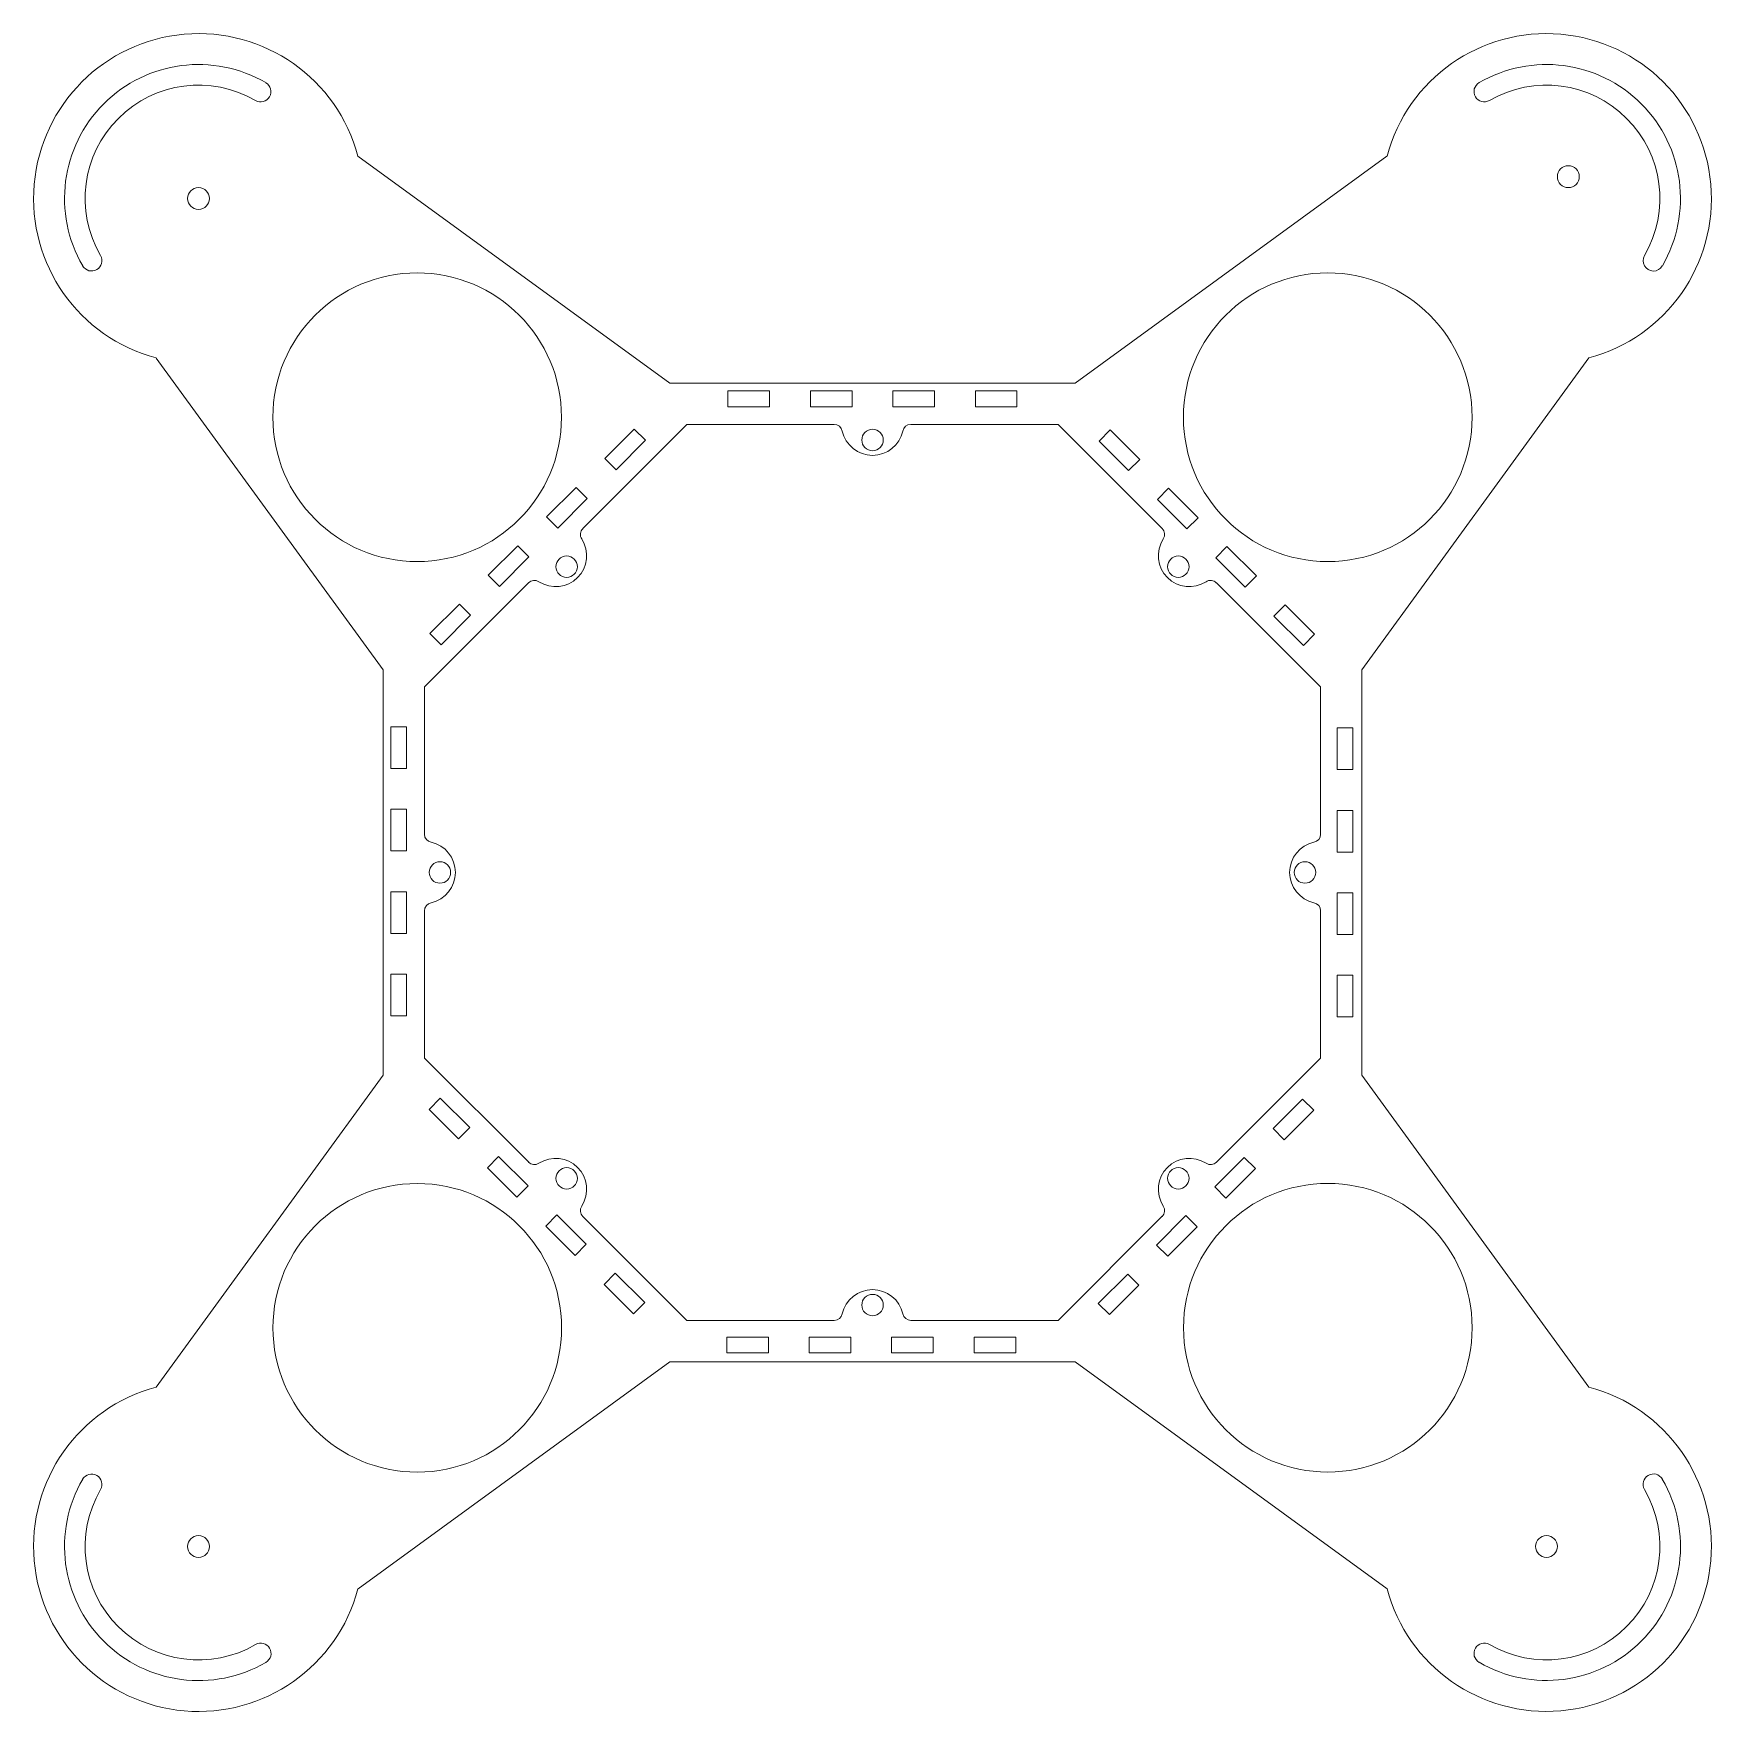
# Model space of a CAD drawing. Header units: inches. Extents: x -0.3 to 20.1, y -0.1 to 20.3.
import ezdxf

# ---------------------------------------------------------------- set-up
doc = ezdxf.new("R2010")
doc.units = ezdxf.units.IN
doc.header["$MEASUREMENT"] = 0

msp = doc.modelspace()

# ---------------------------------------------------------------- linework, layer by layer
at = {"color": 7, "linetype": 'Continuous', "lineweight": 15}
for p, q in [((7.446, 16.03), (3.664, 18.782)), ((16.141, 18.783), (12.36, 16.03)), ((1.218, 16.336), (3.971, 12.555)), ((15.835, 12.555), (18.587, 16.337)), ((12.36, 16.03), (7.446, 16.03)), ((8.655, 15.938), (8.15, 15.938)), ((8.15, 15.938), (8.15, 15.746)), ((8.655, 15.746), (8.655, 15.938)), ((9.655, 15.938), (9.15, 15.938)), ((9.15, 15.938), (9.15, 15.746)), ((9.655, 15.746), (9.655, 15.938)), ((10.655, 15.938), (10.15, 15.938)), ((10.15, 15.938), (10.15, 15.746)), ((10.655, 15.746), (10.655, 15.938)), ((11.655, 15.938), (11.15, 15.938)), ((11.15, 15.938), (11.15, 15.746)), ((11.655, 15.746), (11.655, 15.938)), ((8.15, 15.746), (8.655, 15.746)), ((9.15, 15.746), (9.655, 15.746)), ((10.15, 15.746), (10.655, 15.746)), ((11.15, 15.746), (11.655, 15.746)), ((7.653, 15.53), (6.39, 14.267)), ((7.015, 15.474), (6.658, 15.117)), ((7.151, 15.339), (7.015, 15.474)), ((9.438, 15.53), (7.653, 15.53)), ((12.153, 15.53), (10.367, 15.53)), ((13.415, 14.267), (12.153, 15.53)), ((12.786, 15.464), (12.65, 15.328)), ((13.143, 15.107), (12.786, 15.464)), ((6.794, 14.982), (7.151, 15.339)), ((12.65, 15.328), (13.007, 14.971)), ((6.658, 15.117), (6.794, 14.982)), ((13.007, 14.971), (13.143, 15.107)), ((6.308, 14.767), (5.951, 14.41)), ((6.444, 14.632), (6.308, 14.767)), ((13.493, 14.757), (13.357, 14.621)), ((13.85, 14.4), (13.493, 14.757)), ((6.087, 14.274), (6.444, 14.632)), ((13.357, 14.621), (13.714, 14.264)), ((5.951, 14.41), (6.087, 14.274)), ((13.714, 14.264), (13.85, 14.4)), ((5.601, 14.06), (5.244, 13.703)), ((5.737, 13.924), (5.601, 14.06)), ((14.2, 14.05), (14.064, 13.914)), ((14.557, 13.693), (14.2, 14.05)), ((5.38, 13.567), (5.737, 13.924)), ((14.064, 13.914), (14.421, 13.557)), ((5.244, 13.703), (5.38, 13.567)), ((14.421, 13.557), (14.557, 13.693)), ((5.733, 13.61), (4.471, 12.348)), ((15.335, 12.348), (14.072, 13.611)), ((4.894, 13.353), (4.537, 12.996)), ((5.03, 13.217), (4.894, 13.353)), ((14.907, 13.343), (14.771, 13.207)), ((15.264, 12.986), (14.907, 13.343)), ((4.673, 12.86), (5.03, 13.217)), ((14.771, 13.207), (15.128, 12.85)), ((4.537, 12.996), (4.673, 12.86)), ((15.128, 12.85), (15.264, 12.986)), ((3.971, 12.555), (3.971, 7.641)), ((15.835, 7.641), (15.835, 12.555)), ((4.471, 12.348), (4.471, 10.562)), ((15.335, 10.562), (15.335, 12.348)), ((4.254, 11.865), (4.062, 11.865)), ((4.062, 11.865), (4.062, 11.36)), ((4.254, 11.36), (4.254, 11.865)), ((15.728, 11.851), (15.536, 11.851)), ((15.536, 11.851), (15.536, 11.346)), ((15.728, 11.346), (15.728, 11.851)), ((4.062, 11.36), (4.254, 11.36)), ((15.536, 11.346), (15.728, 11.346)), ((4.254, 10.865), (4.062, 10.865)), ((4.062, 10.865), (4.062, 10.36)), ((4.254, 10.36), (4.254, 10.865)), ((15.536, 10.851), (15.536, 10.346)), ((15.728, 10.851), (15.536, 10.851)), ((15.728, 10.346), (15.728, 10.851)), ((4.062, 10.36), (4.254, 10.36)), ((15.536, 10.346), (15.728, 10.346)), ((4.254, 9.865), (4.062, 9.865)), ((4.062, 9.865), (4.062, 9.36)), ((4.254, 9.36), (4.254, 9.865)), ((15.536, 9.851), (15.536, 9.346)), ((15.728, 9.851), (15.536, 9.851)), ((15.728, 9.346), (15.728, 9.851)), ((4.471, 9.633), (4.471, 7.848)), ((15.335, 7.848), (15.335, 9.634)), ((4.062, 9.36), (4.254, 9.36)), ((15.536, 9.346), (15.728, 9.346)), ((4.254, 8.865), (4.062, 8.865)), ((4.062, 8.865), (4.062, 8.36)), ((4.254, 8.36), (4.254, 8.865)), ((15.536, 8.851), (15.536, 8.346)), ((15.728, 8.851), (15.536, 8.851)), ((15.728, 8.346), (15.728, 8.851)), ((4.062, 8.36), (4.254, 8.36)), ((15.536, 8.346), (15.728, 8.346)), ((4.471, 7.848), (5.734, 6.585)), ((14.072, 6.585), (15.335, 7.848)), ((3.971, 7.641), (1.219, 3.859)), ((18.588, 3.859), (15.835, 7.641)), ((4.662, 7.361), (4.526, 7.225)), ((5.019, 7.004), (4.662, 7.361)), ((15.118, 7.351), (14.761, 6.994)), ((15.254, 7.215), (15.118, 7.351)), ((4.526, 7.225), (4.883, 6.868)), ((14.896, 6.858), (15.254, 7.215)), ((4.883, 6.868), (5.019, 7.004)), ((14.761, 6.994), (14.896, 6.858)), ((5.369, 6.654), (5.233, 6.518)), ((5.233, 6.518), (5.591, 6.161)), ((5.726, 6.297), (5.369, 6.654)), ((14.411, 6.644), (14.054, 6.287)), ((14.547, 6.508), (14.411, 6.644)), ((14.189, 6.151), (14.547, 6.508)), ((5.591, 6.161), (5.726, 6.297)), ((14.054, 6.287), (14.189, 6.151)), ((6.076, 5.947), (5.941, 5.811)), ((6.433, 5.59), (6.076, 5.947)), ((6.39, 5.928), (7.653, 4.666)), ((12.153, 4.666), (13.416, 5.929)), ((13.704, 5.937), (13.347, 5.579)), ((13.839, 5.801), (13.704, 5.937)), ((5.941, 5.811), (6.298, 5.454)), ((13.482, 5.444), (13.839, 5.801)), ((6.298, 5.454), (6.433, 5.59)), ((13.347, 5.579), (13.482, 5.444)), ((6.783, 5.24), (6.648, 5.104)), ((6.648, 5.104), (7.005, 4.747)), ((7.141, 4.883), (6.783, 5.24)), ((12.997, 5.229), (12.639, 4.872)), ((12.775, 4.737), (13.132, 5.094)), ((13.132, 5.094), (12.997, 5.229)), ((7.005, 4.747), (7.141, 4.883)), ((12.639, 4.872), (12.775, 4.737)), ((7.653, 4.666), (9.439, 4.666)), ((10.368, 4.666), (12.153, 4.666)), ((8.64, 4.465), (8.135, 4.465)), ((8.135, 4.465), (8.135, 4.273)), ((8.135, 4.273), (8.64, 4.273)), ((8.64, 4.273), (8.64, 4.465)), ((9.64, 4.465), (9.135, 4.465)), ((9.135, 4.465), (9.135, 4.273)), ((9.135, 4.273), (9.64, 4.273)), ((9.64, 4.273), (9.64, 4.465)), ((10.64, 4.465), (10.135, 4.465)), ((10.135, 4.465), (10.135, 4.273)), ((10.135, 4.273), (10.64, 4.273)), ((10.64, 4.273), (10.64, 4.465)), ((11.135, 4.465), (11.135, 4.273)), ((11.64, 4.465), (11.135, 4.465)), ((11.135, 4.273), (11.64, 4.273)), ((11.64, 4.273), (11.64, 4.465)), ((3.665, 1.413), (7.446, 4.166)), ((7.446, 4.166), (12.36, 4.166)), ((12.36, 4.166), (16.142, 1.414))]:
    msp.add_line(p, q, dxfattribs=at)
for centre, radius in [((18.34, 18.535), 0.133), ((1.731, 18.27), 0.133), ((4.382, 15.618), 1.75), ((15.423, 15.618), 1.75), ((9.903, 15.342), 0.13), ((6.194, 13.806), 0.13), ((13.611, 13.806), 0.13), ((4.658, 10.098), 0.13), ((15.147, 10.098), 0.13), ((6.195, 6.389), 0.13), ((13.611, 6.39), 0.13), ((4.383, 4.577), 1.75), ((15.424, 4.578), 1.75), ((9.903, 4.853), 0.13), ((1.731, 1.925), 0.133), ((18.075, 1.926), 0.133)]:
    msp.add_circle(centre, radius, dxfattribs=at)
for centre, radius, start, end in [((1.731, 18.27), 2, 14.8456, 255.1593), ((18.075, 18.27), 2, 284.8456, 165.1593), ((1.731, 18.27), 1.625, 59.8296, 210.1753), ((18.075, 18.27), 1.625, 329.8296, 120.1753), ((1.731, 18.27), 1.375, 59.8296, 210.1753), ((2.484, 19.566), 0.125, 239.8296, 59.8296), ((17.321, 19.567), 0.125, 120.1753, 300.1753), ((18.075, 18.27), 1.375, 329.8296, 120.1753), ((0.434, 17.516), 0.125, 210.1753, 30.1753), ((19.371, 17.516), 0.125, 149.8296, 329.8296), ((9.438, 15.43), 0.1, 12.1557, 90.0025), ((10.367, 15.43), 0.1, 90.0025, 167.8493), ((9.903, 15.53), 0.375, 192.1557, 347.8493), ((6.461, 14.196), 0.1, 135.0025, 212.8493), ((13.345, 14.197), 0.1, 327.1557, 45.0025), ((6.062, 13.939), 0.375, 237.1557, 32.8493), ((13.744, 13.939), 0.375, 147.1557, 302.8493), ((5.804, 13.54), 0.1, 57.1557, 135.0025), ((14.001, 13.54), 0.1, 45.0025, 122.8493), ((4.571, 10.562), 0.1, 180.0025, 257.8493), ((4.471, 10.098), 0.375, 282.1557, 77.8493), ((15.335, 10.098), 0.375, 102.1557, 257.8493), ((15.235, 10.562), 0.1, 282.1557, 0.0025), ((4.571, 9.633), 0.1, 102.1557, 180.0025), ((15.235, 9.634), 0.1, 0.0025, 77.8493), ((5.804, 6.656), 0.1, 225.0025, 302.8493), ((6.062, 6.257), 0.375, 327.1557, 122.8493), ((13.744, 6.257), 0.375, 57.1557, 212.8493), ((14.002, 6.656), 0.1, 237.1557, 315.0025), ((6.461, 5.999), 0.1, 147.1557, 225.0025), ((13.345, 5.999), 0.1, 315.0025, 32.8493), ((9.903, 4.666), 0.375, 12.1557, 167.8493), ((9.439, 4.766), 0.1, 270.0025, 347.8493), ((10.368, 4.766), 0.1, 192.1557, 270.0025), ((1.731, 1.925), 2, 104.8456, 345.1593), ((18.075, 1.926), 2, 194.8456, 75.1593), ((1.731, 1.925), 1.625, 149.8296, 300.1753), ((0.434, 2.679), 0.125, 329.8296, 149.8296), ((18.075, 1.926), 1.625, 239.8296, 30.1753), ((19.372, 2.68), 0.125, 30.1753, 210.1753), ((1.731, 1.925), 1.375, 149.8296, 300.1753), ((18.075, 1.926), 1.375, 239.8296, 30.1753), ((2.485, 0.629), 0.125, 300.1753, 120.1753), ((17.321, 0.629), 0.125, 59.8296, 239.8296)]:
    msp.add_arc(centre, radius, start, end, dxfattribs=at)

doc.saveas('drawing.dxf')
